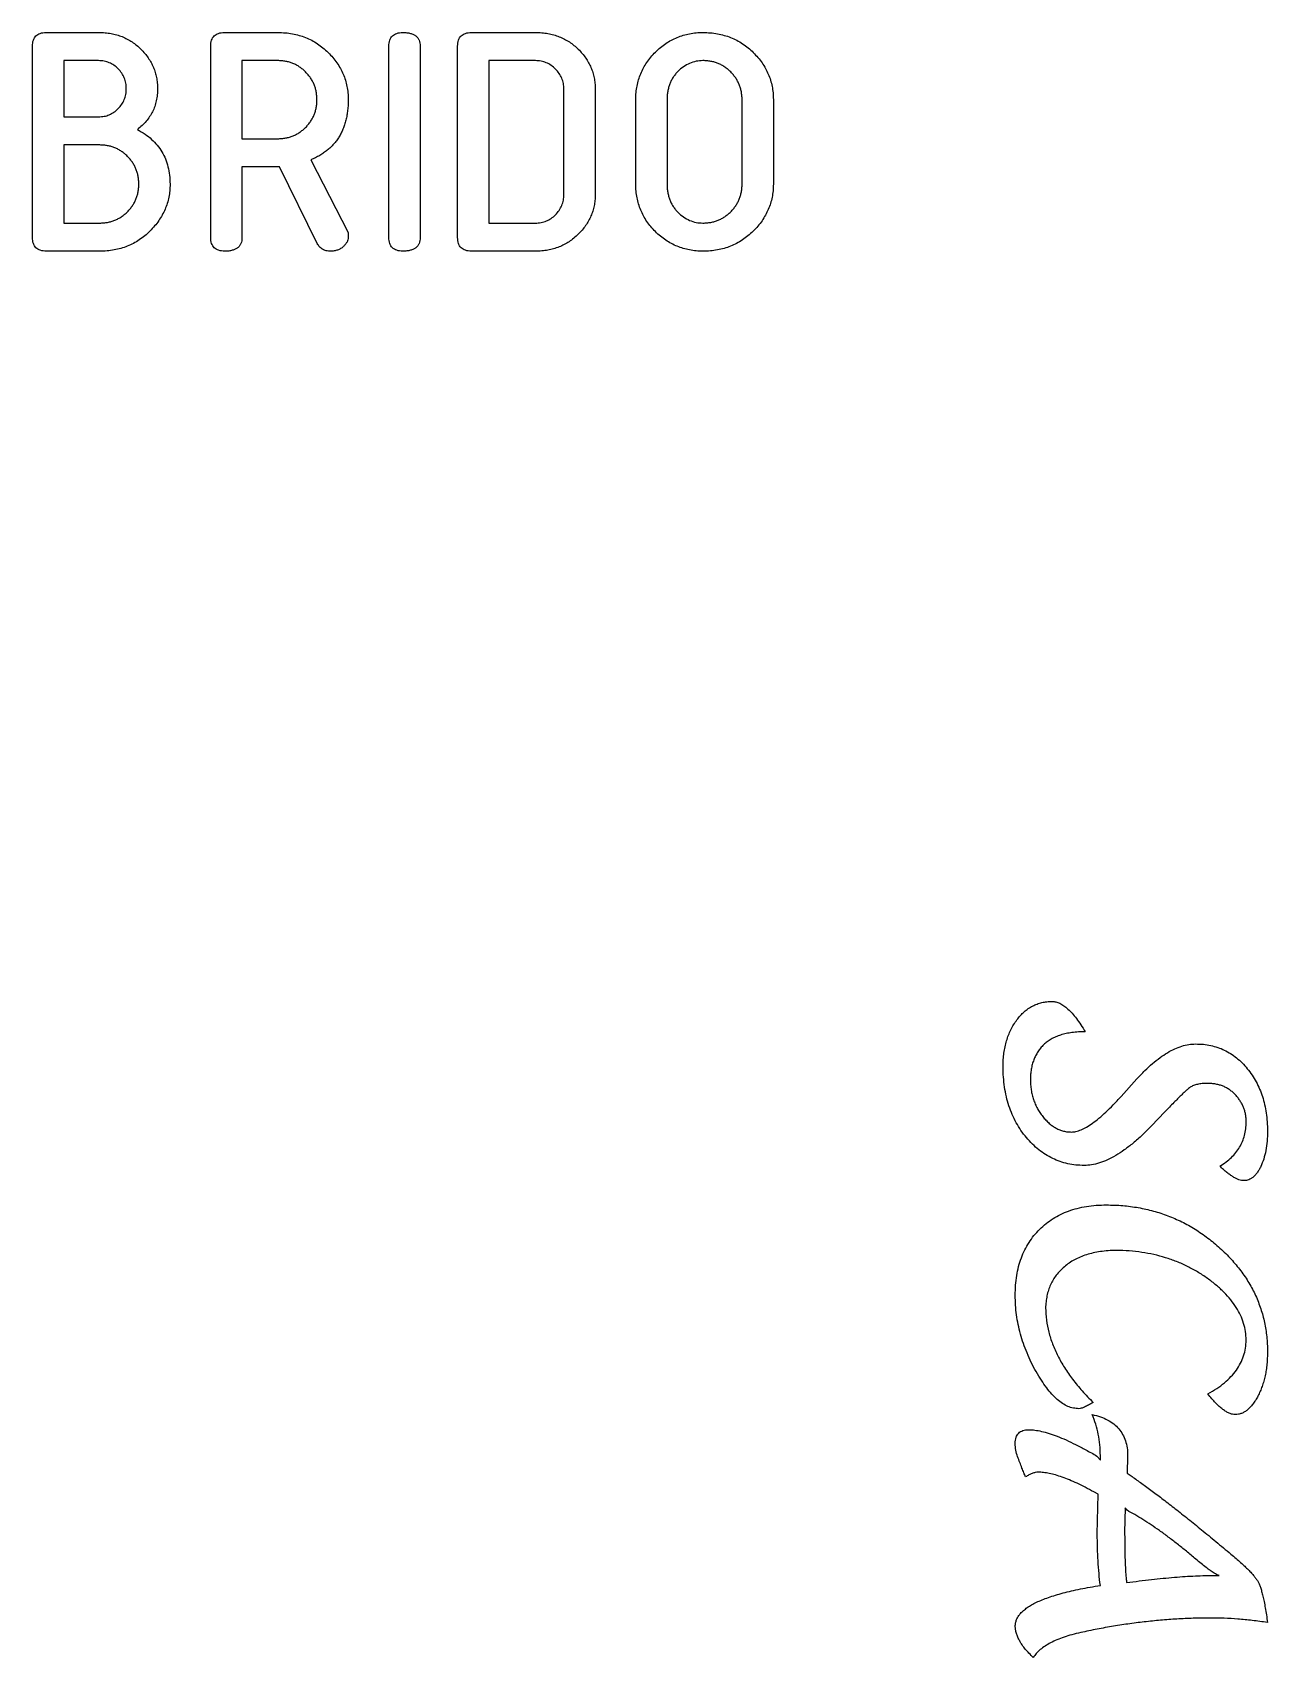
# Model space of a CAD drawing. Header units: millimetres. Extents: x -120 to 573, y -339 to 560.
# Drawn here: x 228.9 to 567.5, y 114.2 to 560 of the extents above; entities that cross this region are included whole.
import ezdxf

# ---------------------------------------------------------------- set-up
doc = ezdxf.new("R2010")
doc.units = ezdxf.units.MM

msp = doc.modelspace()

# ---------------------------------------------------------------- linework, layer by layer
at = {"color": 7, "linetype": 'Continuous', "lineweight": 25}
for p, q in [((232.59, 560), (247.02, 560)), ((349.22, 560), (366.79, 560)), ((228.86, 503.78), (228.86, 556.22)), ((326.57, 503.78), (326.57, 556.22)), ((335.14, 556.22), (335.14, 503.78)), ((345.43, 503.78), (345.43, 556.22)), ((237.43, 552.29), (237.43, 536.86)), ((246.98, 552.29), (237.43, 552.29)), ((354, 552.29), (354, 507.71)), ((366.75, 552.29), (354, 552.29)), ((374.57, 515.54), (374.57, 544.46)), ((383.14, 544.57), (383.14, 515.43)), ((394.29, 518.35), (394.29, 541.65)), ((402.86, 541.57), (402.86, 518.43)), ((423.43, 518.43), (423.43, 541.57)), ((432, 541.65), (432, 518.35)), ((237.43, 536.86), (246.98, 536.86)), ((237.43, 529.14), (237.43, 507.71)), ((247.29, 529.14), (237.43, 529.14)), ((237.43, 507.71), (247.29, 507.71)), ((354, 507.71), (366.75, 507.71)), ((247.29, 500), (232.65, 500)), ((366.79, 500), (349.22, 500)), ((527.34, 268.07), (531.72, 272.92)), ((539.35, 263.84), (535.73, 260.05)), ((520.72, 169.45), (521.67, 168.28)), ((521.67, 168.28), (521.67, 169.54)), ((529.15, 169.45), (529.02, 164.73)), ((529.02, 164.73), (530.36, 163.79)), ((521.07, 158.95), (519.86, 159.6)), ((520.83, 148.05), (521.07, 158.95)), ((528.5, 155.27), (528.33, 148.48)), ((528.98, 154.56), (528.5, 155.27)), ((552.96, 136.67), (554.24, 136.67))]:
    msp.add_line(p, q, dxfattribs=at)
at = {"color": 2, "linetype": 'Continuous', "lineweight": 25}
for p, q in [((281.5, 560), (296.14, 560)), ((277.71, 503.78), (277.71, 556.22)), ((286.29, 552.29), (286.29, 530.86)), ((296.14, 552.29), (286.29, 552.29)), ((286.29, 530.86), (296.14, 530.86)), ((286.29, 523.14), (286.29, 503.75)), ((296.01, 523.14), (286.29, 523.14)), ((306.94, 502.09), (296.54, 523.16)), ((305.22, 525.1), (315.43, 505.1)), ((315.43, 505.1), (315.43, 503.78))]:
    msp.add_line(p, q, dxfattribs=at)
at = {"color": 7, "linetype": 'Continuous', "lineweight": 25}
for points, knots in [([(228.86, 556.22), (228.86, 556.52), (228.88, 557.08), (229.06, 557.86), (229.35, 558.53), (229.77, 559.08), (230.32, 559.5), (230.98, 559.79), (231.75, 559.98), (232.3, 559.99), (232.59, 560)], [0, 0, 0, 0, 0.145409, 0.273978, 0.392098, 0.503388, 0.611593, 0.72771, 0.856786, 1, 1, 1, 1]), ([(247.02, 560), (247.59, 559.99), (248.72, 559.97), (250.36, 559.75), (251.93, 559.38), (253.43, 558.9), (254.83, 558.22), (256.19, 557.46), (257.43, 556.5), (258.6, 555.44), (259.67, 554.28), (260.6, 553.05), (261.38, 551.77), (262.03, 550.45), (262.52, 549.06), (262.89, 547.63), (263.11, 546.14), (263.13, 545.13), (263.14, 544.62)], [0, 0, 0, 0, 0.069103, 0.136015, 0.200264, 0.263382, 0.325889, 0.388252, 0.451044, 0.515201, 0.578959, 0.640996, 0.701041, 0.759908, 0.818948, 0.878479, 0.938443, 1, 1, 1, 1]), ([(326.57, 556.22), (326.59, 556.52), (326.61, 557.07), (326.78, 557.86), (327.09, 558.52), (327.51, 559.09), (328.09, 559.49), (328.76, 559.79), (329.56, 559.98), (330.13, 559.99), (330.43, 560)], [0, 0, 0, 0, 0.143371, 0.270009, 0.387258, 0.496876, 0.606921, 0.723266, 0.854614, 1, 1, 1, 1]), ([(330.43, 560), (330.8, 559.99), (331.5, 559.98), (332.46, 559.79), (333.29, 559.5), (333.98, 559.09), (334.52, 558.55), (334.88, 557.87), (335.12, 557.08), (335.13, 556.52), (335.14, 556.22)], [0, 0, 0, 0, 0.161275, 0.301726, 0.427581, 0.539089, 0.647515, 0.756097, 0.871539, 1, 1, 1, 1]), ([(345.43, 556.22), (345.43, 556.52), (345.45, 557.08), (345.64, 557.86), (345.93, 558.53), (346.35, 559.08), (346.91, 559.49), (347.58, 559.79), (348.36, 559.98), (348.92, 559.99), (349.22, 560)], [0, 0, 0, 0, 0.144457, 0.272688, 0.390035, 0.500596, 0.609832, 0.72519, 0.855543, 1, 1, 1, 1]), ([(366.79, 560), (367.37, 559.99), (368.51, 559.97), (370.18, 559.75), (371.77, 559.39), (373.28, 558.88), (374.72, 558.23), (376.08, 557.44), (377.36, 556.49), (378.54, 555.41), (379.61, 554.25), (380.56, 553.02), (381.35, 551.74), (382.02, 550.41), (382.51, 549.02), (382.87, 547.58), (383.11, 546.09), (383.13, 545.08), (383.14, 544.57)], [0, 0, 0, 0, 0.069571, 0.136432, 0.201165, 0.264919, 0.327145, 0.389697, 0.452801, 0.517156, 0.581116, 0.642512, 0.702315, 0.761386, 0.819913, 0.878927, 0.938978, 1, 1, 1, 1]), ([(394.29, 541.65), (394.3, 542.27), (394.33, 543.5), (394.59, 545.31), (395.02, 547.05), (395.62, 548.71), (396.36, 550.31), (397.31, 551.83), (398.41, 553.28), (399.66, 554.65), (401.03, 555.9), (402.5, 556.99), (404.03, 557.92), (405.63, 558.69), (407.3, 559.28), (409.04, 559.69), (410.85, 559.96), (412.09, 559.99), (412.71, 560)], [0, 0, 0, 0, 0.064422, 0.127548, 0.189091, 0.249579, 0.310477, 0.372026, 0.434815, 0.499384, 0.563952, 0.626833, 0.688536, 0.749632, 0.810556, 0.871989, 0.935115, 1, 1, 1, 1]), ([(412.71, 560), (413.39, 559.99), (414.72, 559.96), (416.66, 559.68), (418.52, 559.25), (420.31, 558.67), (422, 557.89), (423.6, 556.93), (425.11, 555.81), (426.51, 554.53), (427.79, 553.15), (428.93, 551.69), (429.86, 550.15), (430.65, 548.58), (431.25, 546.93), (431.68, 545.22), (431.96, 543.46), (431.99, 542.26), (432, 541.65)], [0, 0, 0, 0, 0.068345, 0.134544, 0.198611, 0.261539, 0.324271, 0.386941, 0.449987, 0.514665, 0.578676, 0.640912, 0.701413, 0.760473, 0.819707, 0.8785, 0.938433, 1, 1, 1, 1]), ([(254.57, 544.57), (254.55, 545.09), (254.51, 546.1), (254.05, 547.55), (253.34, 548.88), (252.37, 550.05), (251.22, 551.04), (249.91, 551.77), (248.48, 552.2), (247.49, 552.26), (246.98, 552.29)], [0, 0, 0, 0, 0.128652, 0.252056, 0.374718, 0.503008, 0.630301, 0.752516, 0.873465, 1, 1, 1, 1]), ([(374.57, 544.46), (374.54, 544.99), (374.49, 546.01), (374.04, 547.48), (373.3, 548.82), (372.3, 550.01), (371.11, 551.02), (369.76, 551.76), (368.29, 552.2), (367.27, 552.26), (366.75, 552.29)], [0, 0, 0, 0, 0.127171, 0.249061, 0.372138, 0.5, 0.627862, 0.750939, 0.872829, 1, 1, 1, 1]), ([(412.71, 552.29), (412.08, 552.25), (410.82, 552.18), (409.01, 551.59), (407.31, 550.64), (406.04, 549.56), (405.13, 548.54), (404.51, 547.72), (404, 546.83), (403.59, 545.88), (403.25, 544.89), (403.03, 543.83), (402.87, 542.72), (402.86, 541.96), (402.86, 541.57)], [0, 0, 0, 0, 0.117098, 0.232361, 0.349633, 0.475129, 0.539504, 0.602149, 0.665086, 0.728354, 0.792905, 0.859686, 0.928059, 1, 1, 1, 1]), ([(423.43, 541.57), (423.42, 541.94), (423.4, 542.66), (423.24, 543.72), (423.01, 544.74), (422.67, 545.72), (422.23, 546.65), (421.69, 547.54), (421.05, 548.38), (420.32, 549.18), (419.53, 549.9), (418.69, 550.55), (417.8, 551.08), (416.86, 551.52), (415.89, 551.86), (414.87, 552.1), (413.8, 552.25), (413.08, 552.27), (412.71, 552.29)], [0, 0, 0, 0, 0.065163, 0.128473, 0.190465, 0.25096, 0.312386, 0.373642, 0.435395, 0.5, 0.564605, 0.626358, 0.687614, 0.74904, 0.809535, 0.871527, 0.934837, 1, 1, 1, 1]), ([(246.98, 536.86), (247.48, 536.89), (248.48, 536.94), (249.92, 537.37), (251.22, 538.1), (252.39, 539.08), (253.35, 540.25), (254.07, 541.58), (254.5, 543.04), (254.55, 544.06), (254.57, 544.57)], [0, 0, 0, 0, 0.126396, 0.248278, 0.370359, 0.496794, 0.624943, 0.747469, 0.871489, 1, 1, 1, 1]), ([(263.14, 544.62), (263.13, 544.05), (263.11, 542.92), (262.82, 541.27), (262.4, 539.71), (261.8, 538.25), (261, 536.89), (260.03, 535.62), (258.91, 534.43), (258.04, 533.75), (257.6, 533.4)], [0, 0, 0, 0, 0.132824, 0.25998, 0.383746, 0.504084, 0.624391, 0.745553, 0.870679, 1, 1, 1, 1]), ([(257.6, 533.4), (258.31, 532.99), (259.7, 532.19), (261.54, 530.73), (263.1, 529.09), (264.38, 527.29), (265.37, 525.3), (266.06, 523.15), (266.51, 520.83), (266.55, 519.23), (266.57, 518.4)], [0, 0, 0, 0, 0.133484, 0.259455, 0.38054, 0.499687, 0.61809, 0.739434, 0.866337, 1, 1, 1, 1]), ([(258, 518.43), (257.99, 518.8), (257.97, 519.52), (257.82, 520.58), (257.58, 521.6), (257.24, 522.58), (256.8, 523.51), (256.26, 524.4), (255.62, 525.24), (254.89, 526.03), (254.1, 526.76), (253.26, 527.4), (252.37, 527.94), (251.44, 528.38), (250.46, 528.72), (249.44, 528.96), (248.38, 529.11), (247.65, 529.13), (247.29, 529.14)], [0, 0, 0, 0, 0.065163, 0.128473, 0.190465, 0.25096, 0.312386, 0.373642, 0.435395, 0.5, 0.564605, 0.626358, 0.687614, 0.74904, 0.809535, 0.871527, 0.934837, 1, 1, 1, 1]), ([(247.29, 507.71), (247.65, 507.73), (248.38, 507.75), (249.44, 507.89), (250.46, 508.14), (251.44, 508.47), (252.37, 508.93), (253.27, 509.45), (254.11, 510.1), (254.91, 510.81), (255.62, 511.61), (256.27, 512.44), (256.79, 513.35), (257.25, 514.27), (257.57, 515.26), (257.84, 516.27), (257.96, 517.34), (257.99, 518.06), (258, 518.43)], [0, 0, 0, 0, 0.065132, 0.129197, 0.190387, 0.251604, 0.312283, 0.37419, 0.435913, 0.499953, 0.563994, 0.626829, 0.687648, 0.748327, 0.809544, 0.871694, 0.934868, 1, 1, 1, 1]), ([(266.57, 518.4), (266.56, 517.79), (266.53, 516.59), (266.25, 514.83), (265.83, 513.12), (265.22, 511.47), (264.44, 509.89), (263.48, 508.35), (262.35, 506.88), (261.06, 505.48), (259.65, 504.2), (258.14, 503.07), (256.53, 502.13), (254.85, 501.35), (253.08, 500.74), (251.23, 500.32), (249.29, 500.04), (247.96, 500.01), (247.29, 500)], [0, 0, 0, 0, 0.061511, 0.121389, 0.180567, 0.239322, 0.298733, 0.359416, 0.421954, 0.486545, 0.551163, 0.614784, 0.677166, 0.739431, 0.802018, 0.866027, 0.931717, 1, 1, 1, 1]), ([(412.71, 500), (412.09, 500.01), (410.85, 500.04), (409.04, 500.31), (407.29, 500.71), (405.62, 501.31), (404.01, 502.06), (402.48, 503), (401.02, 504.08), (399.65, 505.34), (398.4, 506.71), (397.3, 508.15), (396.36, 509.68), (395.61, 511.28), (395.02, 512.95), (394.59, 514.68), (394.33, 516.49), (394.3, 517.72), (394.29, 518.35)], [0, 0, 0, 0, 0.064856, 0.127954, 0.189809, 0.250705, 0.311576, 0.373251, 0.436104, 0.500643, 0.565183, 0.627943, 0.689223, 0.750093, 0.81099, 0.872505, 0.935144, 1, 1, 1, 1]), ([(402.86, 518.43), (402.86, 518.04), (402.87, 517.28), (403.03, 516.17), (403.25, 515.11), (403.6, 514.11), (404, 513.16), (404.51, 512.27), (405.13, 511.45), (406.04, 510.44), (407.3, 509.35), (409, 508.42), (410.82, 507.81), (412.08, 507.75), (412.71, 507.71)], [0, 0, 0, 0, 0.071915, 0.141082, 0.207032, 0.271559, 0.33556, 0.398476, 0.461097, 0.52545, 0.649736, 0.767688, 0.882123, 1, 1, 1, 1]), ([(412.71, 507.71), (413.08, 507.73), (413.81, 507.75), (414.87, 507.89), (415.89, 508.14), (416.87, 508.47), (417.8, 508.93), (418.7, 509.45), (419.53, 510.1), (420.34, 510.81), (421.05, 511.61), (421.7, 512.44), (422.22, 513.35), (422.68, 514.27), (423, 515.26), (423.27, 516.27), (423.39, 517.34), (423.42, 518.06), (423.43, 518.43)], [0, 0, 0, 0, 0.065132, 0.129197, 0.190387, 0.251604, 0.312283, 0.37419, 0.435913, 0.499953, 0.563994, 0.626829, 0.687648, 0.748327, 0.809544, 0.871694, 0.934868, 1, 1, 1, 1]), ([(432, 518.35), (431.99, 517.74), (431.96, 516.55), (431.68, 514.79), (431.25, 513.09), (430.65, 511.45), (429.86, 509.86), (428.91, 508.33), (427.77, 506.86), (426.49, 505.47), (425.08, 504.19), (423.56, 503.08), (421.96, 502.11), (420.27, 501.35), (418.51, 500.74), (416.65, 500.32), (414.71, 500.04), (413.39, 500.01), (412.71, 500)], [0, 0, 0, 0, 0.06115, 0.121116, 0.179943, 0.238785, 0.298283, 0.359057, 0.421328, 0.486013, 0.550728, 0.614173, 0.676879, 0.739046, 0.801725, 0.865829, 0.931617, 1, 1, 1, 1]), ([(366.75, 507.71), (367.27, 507.74), (368.3, 507.8), (369.77, 508.24), (371.11, 508.97), (372.3, 509.97), (373.3, 511.16), (374.04, 512.51), (374.49, 513.99), (374.54, 515.01), (374.57, 515.54)], [0, 0, 0, 0, 0.127093, 0.249954, 0.371477, 0.49926, 0.627044, 0.750046, 0.872907, 1, 1, 1, 1]), ([(383.14, 515.43), (383.13, 514.92), (383.11, 513.92), (382.87, 512.45), (382.51, 511.02), (382, 509.64), (381.34, 508.31), (380.53, 507.02), (379.59, 505.78), (378.49, 504.62), (377.31, 503.54), (376.02, 502.6), (374.68, 501.77), (373.24, 501.14), (371.73, 500.63), (370.15, 500.27), (368.5, 500.03), (367.37, 500.01), (366.79, 500)], [0, 0, 0, 0, 0.060591, 0.120215, 0.17881, 0.237117, 0.296289, 0.356932, 0.418858, 0.483291, 0.548152, 0.611364, 0.673834, 0.736655, 0.80001, 0.864331, 0.930846, 1, 1, 1, 1]), ([(232.65, 500), (232.35, 500.01), (231.79, 500.02), (231.01, 500.21), (230.34, 500.51), (229.79, 500.93), (229.36, 501.47), (229.07, 502.15), (228.87, 502.92), (228.86, 503.48), (228.86, 503.78)], [0, 0, 0, 0, 0.144514, 0.274919, 0.390321, 0.500926, 0.609812, 0.727205, 0.855486, 1, 1, 1, 1]), ([(330.43, 500), (330.13, 500.01), (329.56, 500.02), (328.76, 500.21), (328.08, 500.51), (327.52, 500.92), (327.09, 501.48), (326.78, 502.14), (326.61, 502.92), (326.59, 503.48), (326.57, 503.78)], [0, 0, 0, 0, 0.145446, 0.276848, 0.393241, 0.504625, 0.612583, 0.72988, 0.85657, 1, 1, 1, 1]), ([(335.14, 503.78), (335.13, 503.48), (335.12, 502.92), (334.88, 502.14), (334.52, 501.45), (333.97, 500.92), (333.3, 500.49), (332.46, 500.21), (331.5, 500.02), (330.8, 500.01), (330.43, 500)], [0, 0, 0, 0, 0.128507, 0.24399, 0.35261, 0.459693, 0.572267, 0.698166, 0.838668, 1, 1, 1, 1]), ([(349.22, 500), (348.92, 500.01), (348.36, 500.02), (347.58, 500.21), (346.91, 500.51), (346.36, 500.93), (345.93, 501.47), (345.65, 502.15), (345.45, 502.92), (345.43, 503.48), (345.43, 503.78)], [0, 0, 0, 0, 0.144514, 0.274919, 0.390321, 0.500926, 0.609812, 0.727205, 0.855486, 1, 1, 1, 1]), ([(495, 276.33), (495.01, 276.95), (495.04, 278.18), (495.21, 279.99), (495.51, 281.71), (495.93, 283.35), (496.45, 284.91), (497.09, 286.39), (497.87, 287.79), (498.75, 289.09), (499.72, 290.28), (500.77, 291.32), (501.89, 292.2), (503.07, 292.93), (504.33, 293.47), (505.64, 293.89), (507.03, 294.12), (507.97, 294.15), (508.45, 294.17)], [0, 0, 0, 0, 0.075342, 0.148342, 0.217889, 0.285865, 0.35151, 0.416602, 0.480036, 0.543703, 0.605364, 0.664894, 0.721487, 0.77664, 0.831432, 0.886176, 0.942396, 1, 1, 1, 1]), ([(508.45, 294.17), (508.8, 294.14), (509.53, 294.08), (510.62, 293.65), (511.73, 292.99), (512.85, 292.06), (514, 290.88), (515.17, 289.43), (516.36, 287.74), (517.13, 286.49), (517.53, 285.83)], [0, 0, 0, 0, 0.082124, 0.171065, 0.271517, 0.384469, 0.512685, 0.657458, 0.819684, 1, 1, 1, 1]), ([(517.53, 285.83), (516.9, 285.83), (515.69, 285.81), (513.93, 285.64), (512.3, 285.37), (510.81, 284.98), (509.44, 284.47), (508.2, 283.86), (507.09, 283.14), (506.11, 282.31), (505.26, 281.37), (504.51, 280.37), (503.9, 279.27), (503.39, 278.11), (502.98, 276.87), (502.7, 275.54), (502.53, 274.15), (502.51, 273.19), (502.5, 272.7)], [0, 0, 0, 0, 0.082359, 0.159897, 0.231799, 0.299746, 0.363248, 0.423844, 0.481246, 0.537614, 0.592648, 0.647419, 0.701951, 0.757504, 0.814636, 0.873733, 0.935356, 1, 1, 1, 1]), ([(531.72, 272.92), (532.43, 273.68), (533.78, 275.14), (535.89, 277.09), (537.95, 278.75), (540, 280.1), (541.99, 281.18), (543.96, 281.93), (545.9, 282.42), (547.18, 282.47), (547.81, 282.5)], [0, 0, 0, 0, 0.161648, 0.309974, 0.447568, 0.573965, 0.69102, 0.799519, 0.90235, 1, 1, 1, 1]), ([(547.81, 282.5), (548.52, 282.48), (549.9, 282.45), (551.92, 282.1), (553.85, 281.59), (555.68, 280.85), (557.41, 279.87), (559.05, 278.71), (560.58, 277.31), (562, 275.73), (563.3, 273.99), (564.42, 272.12), (565.37, 270.13), (566.16, 268.04), (566.76, 265.84), (567.18, 263.52), (567.45, 261.09), (567.48, 259.44), (567.5, 258.59)], [0, 0, 0, 0, 0.061008, 0.119691, 0.176993, 0.233849, 0.290769, 0.348486, 0.407869, 0.469656, 0.532546, 0.59531, 0.658735, 0.723009, 0.788525, 0.856618, 0.926982, 1, 1, 1, 1]), ([(517.23, 249.17), (516.46, 249.19), (514.95, 249.23), (512.73, 249.61), (510.6, 250.2), (508.57, 251.05), (506.62, 252.12), (504.77, 253.45), (503.02, 255.01), (501.38, 256.8), (499.88, 258.76), (498.57, 260.88), (497.47, 263.14), (496.56, 265.52), (495.85, 268.04), (495.37, 270.69), (495.06, 273.46), (495.02, 275.36), (495, 276.33)], [0, 0, 0, 0, 0.058622, 0.115934, 0.171954, 0.227736, 0.284311, 0.342006, 0.40162, 0.464007, 0.527611, 0.59094, 0.654614, 0.71979, 0.786136, 0.854837, 0.925772, 1, 1, 1, 1]), ([(502.5, 272.7), (502.51, 272.21), (502.53, 271.27), (502.69, 269.87), (502.97, 268.54), (503.32, 267.24), (503.82, 266), (504.38, 264.79), (505.08, 263.66), (505.86, 262.58), (506.72, 261.59), (507.61, 260.72), (508.54, 259.98), (509.52, 259.39), (510.52, 258.91), (511.55, 258.57), (512.62, 258.37), (513.35, 258.35), (513.71, 258.33)], [0, 0, 0, 0, 0.071941, 0.141035, 0.209121, 0.275758, 0.341791, 0.407844, 0.473826, 0.541065, 0.606261, 0.668554, 0.727124, 0.783219, 0.838274, 0.892142, 0.945497, 1, 1, 1, 1]), ([(513.71, 258.33), (514.14, 258.37), (515.05, 258.44), (516.45, 258.95), (517.97, 259.71), (519.61, 260.8), (521.38, 262.17), (523.26, 263.87), (525.28, 265.85), (526.63, 267.31), (527.34, 268.07)], [0, 0, 0, 0, 0.074392, 0.160078, 0.258789, 0.373211, 0.503985, 0.651701, 0.816935, 1, 1, 1, 1]), ([(551.08, 271.67), (550.58, 271.66), (549.65, 271.64), (548.34, 271.45), (547.23, 271.12), (546.42, 270.7), (545.81, 270.23), (545.25, 269.74), (544.56, 269.11), (543.74, 268.35), (542.82, 267.41), (541.76, 266.37), (540.59, 265.15), (539.78, 264.29), (539.35, 263.84)], [0, 0, 0, 0, 0.102208, 0.191115, 0.269192, 0.33751, 0.376224, 0.426594, 0.490085, 0.566725, 0.65588, 0.757593, 0.872506, 1, 1, 1, 1]), ([(561.67, 261.09), (561.65, 261.45), (561.63, 262.14), (561.51, 263.16), (561.26, 264.14), (560.96, 265.1), (560.53, 266.01), (560.02, 266.88), (559.43, 267.73), (558.75, 268.52), (558, 269.27), (557.18, 269.91), (556.29, 270.44), (555.37, 270.91), (554.37, 271.24), (553.33, 271.49), (552.22, 271.63), (551.47, 271.66), (551.08, 271.67)], [0, 0, 0, 0, 0.0632, 0.124483, 0.18459, 0.244475, 0.304456, 0.364871, 0.425841, 0.489405, 0.552778, 0.614976, 0.676189, 0.737877, 0.800474, 0.864552, 0.930572, 1, 1, 1, 1]), ([(535.73, 260.05), (534.88, 259.19), (533.25, 257.54), (530.75, 255.31), (528.31, 253.45), (525.97, 251.89), (523.67, 250.69), (521.47, 249.82), (519.32, 249.27), (517.91, 249.2), (517.23, 249.17)], [0, 0, 0, 0, 0.164903, 0.31669, 0.456027, 0.583419, 0.700167, 0.807554, 0.906755, 1, 1, 1, 1]), ([(554.44, 248.98), (555.01, 249.35), (556.12, 250.07), (557.61, 251.32), (558.86, 252.68), (559.88, 254.16), (560.69, 255.74), (561.25, 257.43), (561.6, 259.23), (561.64, 260.46), (561.67, 261.09)], [0, 0, 0, 0, 0.138051, 0.267874, 0.391744, 0.512491, 0.63087, 0.749615, 0.872242, 1, 1, 1, 1]), ([(567.5, 258.59), (567.48, 257.66), (567.44, 255.87), (567.1, 253.29), (566.52, 250.97), (565.84, 249.22), (565.21, 247.97), (564.7, 247.19), (564.17, 246.52), (563.61, 245.96), (563, 245.54), (562.37, 245.23), (561.7, 245.04), (561.25, 245.01), (561.02, 245)], [0, 0, 0, 0, 0.171263, 0.328622, 0.474745, 0.609828, 0.672476, 0.72943, 0.781509, 0.829348, 0.873946, 0.916307, 0.957631, 1, 1, 1, 1]), ([(561.02, 245), (560.8, 245.01), (560.34, 245.05), (559.63, 245.24), (558.87, 245.56), (558.08, 246.01), (557.23, 246.58), (556.33, 247.25), (555.39, 248.07), (554.77, 248.67), (554.44, 248.98)], [0, 0, 0, 0, 0.083376, 0.175938, 0.280088, 0.395963, 0.525278, 0.668638, 0.826293, 1, 1, 1, 1]), ([(498.33, 213.53), (498.35, 214.46), (498.39, 216.28), (498.71, 218.92), (499.22, 221.43), (499.97, 223.78), (500.9, 225.99), (502.07, 228.03), (503.43, 229.94), (505.01, 231.68), (506.77, 233.25), (508.68, 234.61), (510.75, 235.78), (512.98, 236.71), (515.36, 237.44), (517.89, 237.96), (520.58, 238.28), (522.42, 238.31), (523.36, 238.33)], [0, 0, 0, 0, 0.069923, 0.136667, 0.200385, 0.262034, 0.321714, 0.380641, 0.438905, 0.497856, 0.556832, 0.615361, 0.674573, 0.734853, 0.797029, 0.861705, 0.929098, 1, 1, 1, 1]), ([(523.36, 238.33), (524.11, 238.32), (525.59, 238.3), (527.79, 238.17), (529.95, 237.93), (532.08, 237.61), (534.16, 237.19), (536.21, 236.68), (538.22, 236.08), (540.19, 235.4), (542.11, 234.6), (544, 233.72), (545.84, 232.75), (547.65, 231.68), (549.42, 230.51), (551.15, 229.27), (552.83, 227.92), (554.48, 226.5), (556.04, 225), (557.53, 223.48), (558.89, 221.89), (560.18, 220.29), (561.35, 218.65), (562.42, 216.96), (563.38, 215.23), (564.27, 213.49), (565.01, 211.68), (565.68, 209.85), (566.24, 207.98), (566.69, 206.08), (567.07, 204.14), (567.3, 202.15), (567.47, 200.14), (567.49, 198.78), (567.5, 198.1)], [0, 0, 0, 0, 0.03378, 0.06702, 0.099803, 0.132181, 0.164218, 0.19598, 0.227537, 0.258958, 0.290388, 0.321571, 0.353102, 0.384788, 0.416536, 0.448741, 0.481152, 0.514141, 0.546916, 0.579131, 0.610586, 0.641464, 0.671866, 0.702043, 0.731755, 0.76117, 0.790561, 0.820001, 0.849319, 0.878797, 0.908564, 0.93864, 0.969164, 1, 1, 1, 1]), ([(526.03, 225.86), (525.28, 225.83), (523.83, 225.79), (521.71, 225.55), (519.73, 225.19), (517.87, 224.7), (516.15, 224.07), (514.56, 223.32), (513.1, 222.43), (511.79, 221.41), (510.62, 220.29), (509.58, 219.09), (508.7, 217.79), (507.98, 216.41), (507.42, 214.95), (507, 213.4), (506.74, 211.77), (506.68, 210.65), (506.65, 210.08)], [0, 0, 0, 0, 0.079972, 0.155676, 0.227461, 0.295733, 0.360532, 0.423273, 0.483732, 0.543002, 0.600818, 0.657139, 0.71266, 0.767713, 0.823434, 0.880219, 0.939013, 1, 1, 1, 1]), ([(561.67, 201.25), (561.62, 202.03), (561.54, 203.58), (561, 205.87), (560.14, 208.1), (558.95, 210.25), (557.45, 212.36), (555.61, 214.38), (553.47, 216.35), (551.02, 218.23), (548.37, 219.97), (545.55, 221.52), (542.6, 222.81), (539.53, 223.9), (536.33, 224.75), (533.01, 225.35), (529.56, 225.76), (527.22, 225.82), (526.03, 225.86)], [0, 0, 0, 0, 0.049409, 0.098518, 0.148323, 0.200021, 0.254059, 0.311715, 0.373034, 0.438726, 0.506472, 0.574173, 0.642151, 0.710703, 0.780425, 0.851477, 0.924561, 1, 1, 1, 1]), ([(515.76, 182.43), (515.26, 182.46), (514.24, 182.53), (512.74, 183.05), (511.26, 183.86), (509.78, 184.99), (508.32, 186.44), (506.88, 188.2), (505.43, 190.27), (504.02, 192.61), (502.71, 195.11), (501.54, 197.69), (500.55, 200.28), (499.74, 202.89), (499.11, 205.52), (498.67, 208.17), (498.39, 210.84), (498.35, 212.63), (498.33, 213.53)], [0, 0, 0, 0, 0.039162, 0.079784, 0.123654, 0.171962, 0.225594, 0.285039, 0.351007, 0.424129, 0.499773, 0.573625, 0.6464, 0.718262, 0.788862, 0.85918, 0.929582, 1, 1, 1, 1]), ([(506.65, 210.08), (506.7, 208.97), (506.8, 206.74), (507.47, 203.42), (508.52, 200.13), (509.98, 196.86), (511.8, 193.61), (514.06, 190.4), (516.69, 187.2), (518.68, 185.18), (519.7, 184.14)], [0, 0, 0, 0, 0.111694, 0.224291, 0.339813, 0.458752, 0.583564, 0.714466, 0.853207, 1, 1, 1, 1]), ([(551.18, 186.48), (552, 186.96), (553.58, 187.89), (555.7, 189.47), (557.5, 191.17), (558.99, 192.97), (560.16, 194.89), (561, 196.91), (561.55, 199.04), (561.63, 200.51), (561.67, 201.25)], [0, 0, 0, 0, 0.14927, 0.287622, 0.416848, 0.538889, 0.654945, 0.769054, 0.883228, 1, 1, 1, 1]), ([(567.5, 198.1), (567.49, 197.51), (567.48, 196.36), (567.34, 194.68), (567.16, 193.05), (566.87, 191.49), (566.49, 190), (566.05, 188.56), (565.51, 187.2), (564.91, 185.92), (564.26, 184.74), (563.55, 183.7), (562.82, 182.82), (562.07, 182.09), (561.26, 181.54), (560.43, 181.12), (559.55, 180.88), (558.96, 180.85), (558.66, 180.83)], [0, 0, 0, 0, 0.083536, 0.16358, 0.241464, 0.316329, 0.389699, 0.460925, 0.530083, 0.598438, 0.662972, 0.722171, 0.776191, 0.825639, 0.871456, 0.915448, 0.957769, 1, 1, 1, 1]), ([(519.7, 184.14), (519.27, 183.89), (518.49, 183.43), (517.4, 182.9), (516.52, 182.52), (515.98, 182.46), (515.76, 182.43)], [0, 0, 0, 0, 0.34597, 0.626919, 0.841864, 1, 1, 1, 1]), ([(558.66, 180.83), (558.39, 180.85), (557.83, 180.9), (556.98, 181.17), (556.1, 181.63), (555.19, 182.27), (554.22, 183.06), (553.23, 184.04), (552.2, 185.19), (551.54, 186.04), (551.18, 186.48)], [0, 0, 0, 0, 0.082914, 0.174751, 0.27621, 0.390827, 0.520331, 0.663574, 0.823269, 1, 1, 1, 1]), ([(519.41, 180.83), (520.19, 180.64), (521.66, 180.28), (523.66, 179.4), (525.37, 178.31), (526.78, 176.98), (527.85, 175.4), (528.62, 173.62), (529.09, 171.6), (529.13, 170.19), (529.15, 169.45)], [0, 0, 0, 0, 0.144586, 0.276049, 0.396782, 0.512656, 0.625927, 0.742526, 0.865968, 1, 1, 1, 1]), ([(521.67, 169.54), (521.64, 170.54), (521.59, 172.51), (521.16, 175.41), (520.47, 178.19), (519.76, 179.95), (519.41, 180.83)], [0, 0, 0, 0, 0.258712, 0.509607, 0.755406, 1, 1, 1, 1]), ([(498.33, 172.93), (498.34, 173.22), (498.35, 173.78), (498.54, 174.55), (498.82, 175.22), (499.26, 175.74), (499.78, 176.18), (500.45, 176.46), (501.21, 176.65), (501.77, 176.66), (502.06, 176.67)], [0, 0, 0, 0, 0.144524, 0.275092, 0.390747, 0.501047, 0.611347, 0.727002, 0.855476, 1, 1, 1, 1]), ([(502.06, 176.67), (502.61, 176.64), (503.78, 176.59), (505.64, 176.21), (507.68, 175.65), (509.92, 174.86), (512.35, 173.83), (514.97, 172.58), (517.79, 171.12), (519.71, 170.02), (520.72, 169.45)], [0, 0, 0, 0, 0.082128, 0.174616, 0.27962, 0.397128, 0.527232, 0.671502, 0.828452, 1, 1, 1, 1]), ([(498.97, 169.28), (498.78, 169.87), (498.41, 171.06), (498.36, 172.3), (498.33, 172.93)], [0, 0, 0, 0, 0.497207, 1, 1, 1, 1]), ([(501.15, 163.71), (501, 164.09), (500.69, 164.91), (500.15, 166.21), (499.59, 167.7), (499.19, 168.74), (498.97, 169.28)], [0, 0, 0, 0, 0.20534, 0.439767, 0.70574, 1, 1, 1, 1]), ([(504.62, 165), (504.35, 164.98), (503.79, 164.95), (502.93, 164.68), (502.03, 164.28), (501.45, 163.91), (501.15, 163.71)], [0, 0, 0, 0, 0.215789, 0.450391, 0.712443, 1, 1, 1, 1]), ([(519.86, 159.6), (519.07, 160.02), (517.56, 160.84), (515.34, 161.96), (513.24, 162.88), (511.27, 163.64), (509.43, 164.25), (507.71, 164.67), (506.13, 164.95), (505.11, 164.99), (504.62, 165)], [0, 0, 0, 0, 0.163898, 0.316308, 0.456746, 0.585848, 0.704979, 0.812608, 0.911279, 1, 1, 1, 1]), ([(530.36, 163.79), (531.25, 163.17), (533.1, 161.88), (535.95, 159.79), (539, 157.47), (542.29, 154.93), (545.79, 152.16), (549.5, 149.14), (553.43, 145.92), (556.11, 143.68), (557.49, 142.53)], [0, 0, 0, 0, 0.093784, 0.196222, 0.307567, 0.427912, 0.557505, 0.696064, 0.843658, 1, 1, 1, 1]), ([(547.84, 141.17), (546.98, 141.89), (545.3, 143.31), (542.78, 145.31), (540.33, 147.21), (537.95, 148.96), (535.62, 150.56), (533.35, 152.01), (531.16, 153.36), (529.7, 154.16), (528.98, 154.56)], [0, 0, 0, 0, 0.144879, 0.284462, 0.41792, 0.545417, 0.667501, 0.78382, 0.894298, 1, 1, 1, 1]), ([(521.67, 133.95), (521.54, 135.03), (521.27, 137.27), (521.02, 140.71), (520.86, 144.33), (520.84, 146.79), (520.83, 148.05)], [0, 0, 0, 0, 0.232643, 0.477442, 0.732841, 1, 1, 1, 1]), ([(528.33, 148.48), (528.34, 147.7), (528.34, 146.2), (528.37, 144.04), (528.41, 142.05), (528.45, 140.24), (528.54, 138.61), (528.63, 137.16), (528.72, 135.87), (528.82, 135.08), (528.87, 134.71)], [0, 0, 0, 0, 0.16913, 0.325985, 0.470574, 0.601961, 0.720203, 0.826232, 0.919134, 1, 1, 1, 1]), ([(554.24, 136.67), (554.06, 136.73), (553.58, 136.91), (552.78, 137.38), (551.76, 138.04), (550.59, 138.91), (549.27, 139.97), (548.34, 140.75), (547.84, 141.17)], [0.1233879, 0.1233879, 0.1233879, 0.1233879, 0.1869364, 0.2960835, 0.431383, 0.5934149, 0.7825135, 1, 1, 1, 1]), ([(557.49, 142.53), (557.95, 142.13), (558.85, 141.38), (560.11, 140.26), (561.23, 139.22), (562.23, 138.26), (563.07, 137.36), (563.79, 136.54), (564.37, 135.8), (564.85, 135.1), (565.23, 134.31), (565.6, 133.39), (565.92, 132.26), (566.26, 130.94), (566.6, 129.43), (566.9, 127.71), (567.22, 125.81), (567.4, 124.47), (567.5, 123.76)], [0, 0, 0, 0, 0.082478, 0.158596, 0.227565, 0.28985, 0.345512, 0.394618, 0.436899, 0.47289, 0.509653, 0.554468, 0.607223, 0.668462, 0.738265, 0.817044, 0.903923, 1, 1, 1, 1]), ([(498.33, 122.75), (498.35, 123.06), (498.39, 123.68), (498.68, 124.59), (499.14, 125.47), (499.8, 126.3), (500.62, 127.12), (501.64, 127.88), (502.83, 128.64), (504.2, 129.35), (505.76, 130.02), (507.49, 130.67), (509.41, 131.29), (511.51, 131.89), (513.79, 132.46), (516.25, 132.99), (518.9, 133.48), (520.72, 133.79), (521.67, 133.95)], [0, 0, 0, 0, 0.03389, 0.068151, 0.103639, 0.141927, 0.183915, 0.229995, 0.281256, 0.337562, 0.399251, 0.466746, 0.540203, 0.619743, 0.705459, 0.797327, 0.895432, 1, 1, 1, 1]), ([(528.87, 134.71), (530.02, 134.87), (532.29, 135.17), (535.63, 135.58), (538.84, 135.89), (541.92, 136.2), (544.86, 136.4), (547.68, 136.56), (550.36, 136.65), (552.1, 136.66), (552.96, 136.67)], [0, 0, 0, 0, 0.14444, 0.283803, 0.416924, 0.545065, 0.66704, 0.783507, 0.894475, 1, 1, 1, 1]), ([(552.16, 125), (550.67, 124.99), (547.69, 124.96), (543.22, 124.77), (538.74, 124.46), (534.26, 124.01), (529.77, 123.46), (525.27, 122.76), (520.77, 121.97), (517.78, 121.32), (516.28, 121)], [0, 0, 0, 0, 0.123462, 0.247014, 0.371124, 0.495536, 0.620666, 0.746291, 0.872804, 1, 1, 1, 1]), ([(567.5, 123.76), (566.1, 123.96), (563.4, 124.33), (559.44, 124.7), (555.72, 124.95), (553.32, 124.98), (552.16, 125)], [0, 0, 0, 0, 0.274554, 0.531908, 0.774197, 1, 1, 1, 1]), ([(503.24, 114.17), (502.86, 114.55), (502.11, 115.3), (501.11, 116.44), (500.25, 117.56), (499.56, 118.66), (499.01, 119.72), (498.64, 120.75), (498.38, 121.76), (498.35, 122.42), (498.33, 122.75)], [0, 0, 0, 0, 0.161752, 0.312013, 0.450541, 0.578175, 0.694838, 0.80298, 0.904595, 1, 1, 1, 1]), ([(516.28, 121), (515.48, 120.82), (513.94, 120.46), (511.77, 119.78), (509.81, 119.04), (508.06, 118.24), (506.54, 117.34), (505.22, 116.37), (504.1, 115.34), (503.52, 114.55), (503.24, 114.17)], [0, 0, 0, 0, 0.163046, 0.314375, 0.453207, 0.580166, 0.697685, 0.805317, 0.905679, 1, 1, 1, 1])]:
    msp.add_open_spline(points, degree=3, knots=knots, dxfattribs=at)
at = {"color": 2, "linetype": 'Continuous', "lineweight": 25}
for points, knots in [([(277.71, 556.22), (277.72, 556.52), (277.73, 557.08), (277.93, 557.86), (278.22, 558.53), (278.64, 559.08), (279.2, 559.49), (279.86, 559.79), (280.65, 559.98), (281.21, 559.99), (281.5, 560)], [0, 0, 0, 0, 0.144457, 0.272688, 0.390035, 0.500596, 0.609832, 0.72519, 0.855543, 1, 1, 1, 1]), ([(296.14, 560), (296.82, 559.99), (298.15, 559.96), (300.09, 559.68), (301.95, 559.25), (303.73, 558.67), (305.43, 557.89), (307.02, 556.93), (308.54, 555.81), (309.94, 554.53), (311.22, 553.15), (312.36, 551.69), (313.29, 550.15), (314.08, 548.58), (314.68, 546.93), (315.11, 545.22), (315.39, 543.46), (315.42, 542.26), (315.43, 541.65)], [0, 0, 0, 0, 0.068345, 0.134544, 0.198611, 0.261539, 0.324271, 0.386941, 0.449987, 0.514665, 0.578676, 0.640912, 0.701413, 0.760473, 0.819707, 0.8785, 0.938433, 1, 1, 1, 1]), ([(306.86, 541.57), (306.85, 541.94), (306.82, 542.66), (306.67, 543.72), (306.43, 544.74), (306.1, 545.72), (305.65, 546.65), (305.12, 547.54), (304.48, 548.38), (303.75, 549.18), (302.96, 549.9), (302.12, 550.55), (301.23, 551.08), (300.29, 551.52), (299.31, 551.86), (298.29, 552.1), (297.23, 552.25), (296.51, 552.27), (296.14, 552.29)], [0, 0, 0, 0, 0.065163, 0.128473, 0.190465, 0.25096, 0.312386, 0.373642, 0.435395, 0.5, 0.564605, 0.626358, 0.687614, 0.74904, 0.809535, 0.871527, 0.934837, 1, 1, 1, 1]), ([(296.14, 530.86), (296.51, 530.87), (297.24, 530.89), (298.3, 531.04), (299.32, 531.29), (300.3, 531.61), (301.23, 532.07), (302.13, 532.59), (302.96, 533.24), (303.77, 533.95), (304.48, 534.76), (305.13, 535.59), (305.65, 536.49), (306.1, 537.41), (306.43, 538.4), (306.7, 539.42), (306.82, 540.48), (306.84, 541.21), (306.86, 541.57)], [0, 0, 0, 0, 0.065132, 0.129197, 0.190387, 0.251604, 0.312283, 0.37419, 0.435913, 0.499953, 0.563994, 0.626829, 0.687648, 0.748327, 0.809544, 0.871694, 0.934868, 1, 1, 1, 1]), ([(315.43, 541.65), (315.42, 541.15), (315.41, 540.15), (315.28, 538.7), (315.09, 537.3), (314.8, 535.97), (314.46, 534.71), (314.01, 533.51), (313.49, 532.38), (312.9, 531.3), (312.22, 530.3), (311.44, 529.36), (310.62, 528.47), (309.69, 527.67), (308.69, 526.93), (307.62, 526.24), (306.45, 525.63), (305.64, 525.28), (305.22, 525.1)], [0, 0, 0, 0, 0.072729, 0.143098, 0.210703, 0.275816, 0.338566, 0.399638, 0.459808, 0.517988, 0.576342, 0.634423, 0.692684, 0.751515, 0.810837, 0.871878, 0.935196, 1, 1, 1, 1]), ([(296.54, 523.16), (296.53, 523.16), (296.42, 523.15), (296.3, 523.14), (296.12, 523.14), (296.01, 523.14)], [0.1735989, 0.1735989, 0.1735989, 0.1735989, 0.2160359, 0.5131403, 1, 1, 1, 1]), ([(281.57, 500), (281.27, 500.01), (280.7, 500.02), (279.91, 500.21), (279.22, 500.51), (278.66, 500.92), (278.23, 501.48), (277.92, 502.14), (277.75, 502.92), (277.73, 503.48), (277.71, 503.78)], [0, 0, 0, 0, 0.145446, 0.276848, 0.393241, 0.504625, 0.612583, 0.72988, 0.85657, 1, 1, 1, 1]), ([(286.29, 503.75), (286.28, 503.45), (286.26, 502.89), (286.02, 502.12), (285.67, 501.44), (285.11, 500.91), (284.44, 500.47), (283.6, 500.22), (282.64, 500.01), (281.94, 500), (281.57, 500)], [0, 0, 0, 0, 0.128829, 0.242739, 0.351632, 0.458983, 0.57184, 0.697408, 0.838263, 1, 1, 1, 1]), ([(310.57, 500), (310.18, 500.02), (309.42, 500.07), (308.38, 500.47), (307.52, 501.16), (307.13, 501.77), (306.94, 502.09)], [0, 0, 0, 0, 0.265805, 0.509874, 0.747362, 1, 1, 1, 1]), ([(315.43, 503.78), (315.41, 503.56), (315.38, 503.13), (315.1, 502.48), (314.66, 501.85), (314.08, 501.23), (313.37, 500.68), (312.52, 500.29), (311.58, 500.04), (310.91, 500.01), (310.57, 500)], [0, 0, 0, 0, 0.093991, 0.194555, 0.307347, 0.435061, 0.569558, 0.705336, 0.846792, 1, 1, 1, 1])]:
    msp.add_open_spline(points, degree=3, knots=knots, dxfattribs=at)

doc.saveas('drawing.dxf')
